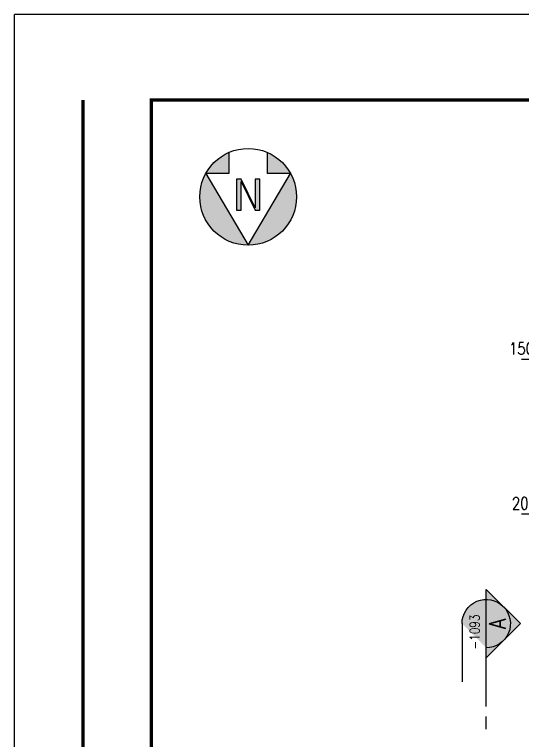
# Model space of a CAD drawing. Header units: millimetres. Extents: x 0 to 232280, y -26939 to 23794.
# Drawn here: x 55481 to 59681, y 17792 to 23794 of the extents above; entities that cross this region are included whole.
import ezdxf
from ezdxf.enums import TextEntityAlignment as Align

# ---------------------------------------------------------------- set-up
doc = ezdxf.new("R2010")
doc.units = ezdxf.units.MM
doc.header["$LTSCALE"] = 30
for name, color, linetype in [('CON-C', 4, 'Continuous'), ('CON-W', 7, 'Continuous'), ('CON-Y', 2, 'Continuous'), ('Dim-W', 7, 'Continuous')]:
    doc.layers.add(name, color=color, linetype=linetype)
doc.styles.add('SIMPLEX', font='simplex.shx', dxfattribs={"width": 0.8})
doc.dimstyles.new('DIM40', dxfattribs={"dimscale": 40, "dimtxt": 2.5, "dimasz": 2.5, "dimexe": 1, "dimexo": 1, "dimgap": 1, "dimtad": 1, "dimdec": 0, "dimdsep": 46, "dimtxsty": 'SIMPLEX', "dimcen": 0, "dimclrd": 7, "dimclre": 7, "dimclrt": 2, "dimadec": 1, "dimazin": 2, "dimtfac": 1, "dimtdec": 0, "dimtix": 1, "dimtmove": 2, "dimatfit": 2, "dimfxl": 1, "dimtolj": 1, "dimtzin": 0, "dimarcsym": 1})

# ---------------------------------------------------------------- blocks, each defined once
blk = doc.blocks.new('northmark')
at = {"layer": 'CON-Y'}
h = blk.add_hatch(color=256, dxfattribs=at)
edge = h.paths.add_edge_path()
edge.add_line((-8.771749226526545, -4.799488054603771), (5.755396159656812e-13, 9.998933447090224))
edge.add_arc((-2.060573933704291e-13, -3.268496584496461e-13), 9.998933447090518, 89.99999999999544, 208.6854020141189)
h = blk.add_hatch(color=256, dxfattribs=at)
edge = h.paths.add_edge_path()
edge.add_line((5.897504706808832e-13, 9.998933447090181), (8.771749226526552, -4.799488054603813))
edge.add_arc((1.918465386552271e-13, -3.268496584496461e-13), 9.998933447090579, 331.3145979858811, 449.9999999999979)
h = blk.add_hatch(color=256, dxfattribs=at)
edge = h.paths.add_edge_path()
edge.add_arc((-7.744915819785092e-13, 6.963318810448982e-13), 9.998933447090561, 208.6854020141255, 246.4218215218044)
edge.add_line((-3.999573378836011, -9.16417387802339), (-3.99957337883599, -4.799488054603799))
edge.add_line((-3.999573378835983, -4.799488054603771), (-8.771749226526541, -4.799488054603771))
edge = h.paths.add_edge_path()
edge.add_line((1.432108111365601, -3.670640774469192), (-1.439846416381137, 2.266883193007367))
edge.add_line((-1.439846416381137, 2.266883193007359), (-1.439846416381137, 2.728676631669181))
edge.add_line((-1.439846416381137, 2.72867663166916), (1.439846416381606, -3.181478292116331))
edge.add_line((1.439846416381577, -3.181478292116324), (1.439846416381577, -3.670640774469213))
blk.add_hatch(color=256, dxfattribs=at).paths.add_polyline_path([(1.432108111365601, -3.670640774469192), (2.399744027302312, -3.670640774469192), (2.39974402730217, 2.72867663166916), (1.439846416381293, 2.72867663166916), (1.439846416381577, -3.181478292116324), (-1.439846416381137, 2.72867663166916), (-2.399744027301928, 2.72867663166916), (-2.399744027301928, -3.670640774469192), (-1.439846416381137, -3.670640774469192), (-1.439846416381137, 2.266883193007359)])
h = blk.add_hatch(color=256, dxfattribs=at)
edge = h.paths.add_edge_path()
edge.add_line((8.771749226526161, -4.799488054603088), (3.999573378836821, -4.799488054603785))
edge.add_line((3.999573378836821, -4.799488054603771), (3.999573378836821, -9.164173878023362))
edge.add_arc((-3.481659405224491e-13, -3.836930773104541e-13), 9.99893344709034, 293.5781784782084, 331.3145979858855)
edge = h.paths.add_edge_path()
edge.add_line((1.432108111365601, -3.670640774469192), (2.399744027302326, -3.670640774469192))
edge.add_line((2.399744027302312, -3.670640774469192), (2.39974402730217, 2.728676631669188))
edge.add_line((2.39974402730217, 2.72867663166916), (1.439846416381279, 2.72867663166916))
edge.add_line((1.439846416381293, 2.72867663166916), (1.439846416381606, -3.67064077446922))
blk.add_lwpolyline([(3.999573378836821, -9.16417387802339), (3.999573378836821, -4.799488054603771), (8.771749226526559, -4.799488054603771), (5.897504706808832e-13, 9.998933447090181), (-8.771749226526545, -4.799488054603771), (-3.999573378835983, -4.799488054603771), (-3.999573378836011, -9.16417387802339)], dxfattribs=at)
blk.add_lwpolyline([(-1.439846416381137, 2.72867663166916), (-2.399744027301928, 2.72867663166916), (-2.399744027301928, -3.670640774469192), (-1.439846416381137, -3.670640774469192), (-1.439846416381137, 2.266883193007359), (1.432108111365601, -3.670640774469192), (2.399744027302312, -3.670640774469192), (2.39974402730217, 2.72867663166916), (1.439846416381293, 2.72867663166916), (1.439846416381577, -3.181478292116324)], close=True, dxfattribs=at)
blk.add_circle((-7.105427357601002e-15, -1.4210854715202e-14), 9.998933447090321, dxfattribs=at)
blk = doc.blocks.new('TITLE')
at = {"color": 7}
for p in [(841, 594.8536585365848), (0, 0)]:
    blk.add_line(p, (0, 594.8536585365848), dxfattribs=at)
at = {"color": 7, "const_width": 0.7073170731707307}
for points in [[(28.29268292683742, 17.68292682926827), (28.29268292683742, 577.5243902439012)], [(14.14634146340063, 577.1707317073162), (14.14634146340063, 17.68292682926827)], [(823.3170731707312, 577.1707317073162), (27.93902439025055, 577.1707317073162)]]:
    blk.add_lwpolyline(points, dxfattribs=at)
blk = doc.blocks.new('SECMARK1')
at = {"layer": 'CON-Y'}
h = blk.add_hatch(color=256, dxfattribs=at)
edge = h.paths.add_edge_path()
edge.add_line((21.82666666666668, 7.071067811865485), (18.29113276073393, 3.535533905932776))
edge.add_arc((21.82666666666668, 4.707345624410664e-14), 5.000000000000002, 44.99999999999977, 135.0000000000001, ccw=False)
edge.add_line((25.36220057259943, 3.535533905932773), (21.82666666666668, 7.071067811865485))
h = blk.add_hatch(color=256, dxfattribs=at)
edge = h.paths.add_edge_path()
edge.add_line((14.75559885480128, 4.707345624410664e-14), (16.82666666666668, 1.689559442740931e-14))
edge.add_arc((21.82666666666668, 4.618527782440651e-14), 5, 135.0000000000001, 180.0000000000003, ccw=False)
edge.add_line((18.29113276073393, 3.535533905932776), (14.75559885480128, 4.707345624410664e-14))
edge = h.paths.add_edge_path()
edge.add_arc((21.82666666666668, 4.736951571734001e-14), 5, 270, 540.0000000000005)
h = blk.add_hatch(color=256, dxfattribs=at)
edge = h.paths.add_edge_path()
edge.add_line((26.82666666666668, 4.332076805060308e-14), (28.89773447853207, 4.736951571734001e-14))
edge.add_line((28.89773447853207, 4.736951571734001e-14), (25.36220057259943, 3.535533905932773))
edge.add_arc((21.82666666666668, 4.951594689828198e-14), 5, -1.1368683772161603e-13, 44.999999999999716, ccw=False)
at = {"layer": 'CON-C'}
blk.add_line((0, 0), (2.633333333333307, 0), dxfattribs=at)
blk.add_lwpolyline([(4.666666666666639, 0), (28.89773447853207, 4.736951571734001e-14), (21.82666666666668, 7.071067811865485), (14.75559885480128, 4.736951571734001e-14)], dxfattribs=at)
at = {"layer": 'CON-Y'}
blk.add_line((21.82666666666668, -4.999999999999953), (9.823333333333341, -4.999999999999953), dxfattribs=at)
blk.add_arc((21.82666666666668, 4.736951571734001e-14), 5, 270, 180.0000000000004, dxfattribs=at)
at = {"layer": 'CON-C', "style": 'SIMPLEX', "width": 0.8}
blk.add_attdef('TAG', text='', height=3.5, dxfattribs=at).set_placement((21.80333333333334, 0.5800000000000568), align=Align.CENTER)
at = {"layer": 'CON-Y', "style": 'SIMPLEX', "width": 0.8}
blk.add_attdef('H0000-0000', text='', height=2, dxfattribs=at).set_placement((24.66333333333334, -3.379999999999943), align=Align.RIGHT)
blk = doc.blocks.new('*D1240')
at = {"layer": 'DEFPOINTS', "color": 0, "transparency": 16777216}
for p in [(59873.97647856461, 20943.05392047166), (60023.97647856461, 16018.78250942024), (59873.97647856461, 15868.78250942024)]:
    blk.add_point(p, dxfattribs=at)
at = {"layer": 'Dim-W', "color": 7, "linetype": 'ByBlock', "lineweight": -2, "transparency": 16777216}
for p, q in [((59873.97647856461, 15908.78250942024), (59873.97647856461, 20983.05392047166)), ((60023.97647856461, 16058.78250942024), (60023.97647856461, 20983.05392047166)), ((59773.97647856461, 20943.05392047166), (59673.97647856461, 20943.05392047166)), ((60023.97647856461, 20943.05392047166), (59873.97647856461, 20943.05392047166)), ((60123.97647856461, 20943.05392047166), (60223.97647856461, 20943.05392047166))]:
    blk.add_line(p, q, dxfattribs=at)
at = {"layer": 'Dim-W', "color": 7, "transparency": 16777216}
for points in [[(59773.97647856461, 20959.72058713832), (59773.97647856461, 20926.38725380499), (59873.97647856461, 20943.05392047166)], [(60123.97647856461, 20959.72058713832), (60123.97647856461, 20926.38725380499), (60023.97647856461, 20943.05392047166)]]:
    blk.add_solid(points, dxfattribs=at)
at = {"layer": 'Dim-W', "color": 2, "transparency": 16777216, "insert": (59672.86259292017, 21033.05392047166), "char_height": 100, "attachment_point": 5, "style": 'SIMPLEX'}
blk.add_mtext('\\A1;150', dxfattribs=at)
blk = doc.blocks.new('*D1256')
at = {"layer": 'DEFPOINTS', "color": 0, "transparency": 16777216}
for p in [(59873.97647856461, 19663.05392047166), (60073.97647856467, 19663.05392047166), (60073.97647856467, 15868.78250942023)]:
    blk.add_point(p, dxfattribs=at)
at = {"layer": 'Dim-W', "color": 7, "linetype": 'ByBlock', "lineweight": -2, "transparency": 16777216}
for p, q in [((60073.97647856467, 15908.78250942023), (60073.97647856467, 19703.05392047166)), ((59773.97647856461, 19663.05392047166), (59673.97647856461, 19663.05392047166)), ((59873.97647856461, 19663.05392047166), (60073.97647856467, 19663.05392047166)), ((60173.97647856467, 19663.05392047166), (60273.97647856467, 19663.05392047166))]:
    blk.add_line(p, q, dxfattribs=at)
at = {"layer": 'Dim-W', "color": 7, "transparency": 16777216}
for points in [[(59773.97647856461, 19679.72058713832), (59773.97647856461, 19646.38725380499), (59873.97647856461, 19663.05392047166)], [(60173.97647856467, 19679.72058713832), (60173.97647856467, 19646.38725380499), (60073.97647856467, 19663.05392047166)]]:
    blk.add_solid(points, dxfattribs=at)
at = {"layer": 'Dim-W', "color": 2, "transparency": 16777216, "insert": (59697.23577396522, 19753.05392047166), "char_height": 100, "attachment_point": 5, "style": 'SIMPLEX'}
blk.add_mtext('\\A1;200', dxfattribs=at)

msp = doc.modelspace()

# ---------------------------------------------------------------- block references
at = {"linetype": 'ByBlock', "xscale": 39.99999999599994, "yscale": 39.99999999599994, "zscale": 39.99999999599994}
msp.add_blockref('TITLE', (55481.35303137542, -2.130820335174925e-05), dxfattribs=at)
at = {"layer": 'CON-W'}
ref = msp.add_blockref('SECMARK1', (59381.3678280837, 17885.23144675289), dxfattribs=dict(at, xscale=-40, yscale=40, zscale=40, rotation=270))
ref.add_attrib('H0000-0000', '-1093', dxfattribs={"layer": 'CON-Y', "height": 80.00000000000003, "rotation": 90, "style": 'SIMPLEX', "width": 0.8}).set_placement((59326.16782808371, 18834.47177448307), align=Align.RIGHT)
ref.add_attrib('TAG', 'A', dxfattribs={"layer": 'CON-C', "height": 140, "rotation": 90, "style": 'SIMPLEX', "width": 0.8}).set_placement((59544.5678280837, 18757.36478008619), align=Align.CENTER)
at = {"layer": 'Dim-W', "xscale": 40.00000000000001, "yscale": 40.00000000000001, "zscale": 40.00000000000001, "rotation": 179.9999999999999}
for p in [(57413.06034833574, 22286.82924467581), (57413.06034833574, 22286.82924467573)]:
    msp.add_blockref('northmark', p, dxfattribs=at)

# ---------------------------------------------------------------- dimensions: what is measured, and where the dimension line sits
at = {"layer": 'Dim-W'}
for base, p1, p2, picture, middle in [((59873.97647856461, 20943.05392047166), (60023.97647856461, 16018.78250942024), (59873.97647856461, 15868.78250942024), '*D1240', (59672.86259292017, 21033.05392047166)), ((60073.97647856467, 19663.05392047166), (59873.97647856461, 19663.05392047166), (60073.97647856467, 15868.78250942023), '*D1256', (59697.23577396522, 19753.05392047166))]:
    dim = msp.add_linear_dim(base=base, p1=p1, p2=p2, dimstyle='DIM40', dxfattribs=at)
    dim.commit()
    dim.dimension.update_dxf_attribs({"geometry": picture, "text_midpoint": middle, "dimtype": 160})

doc.saveas('drawing.dxf')
